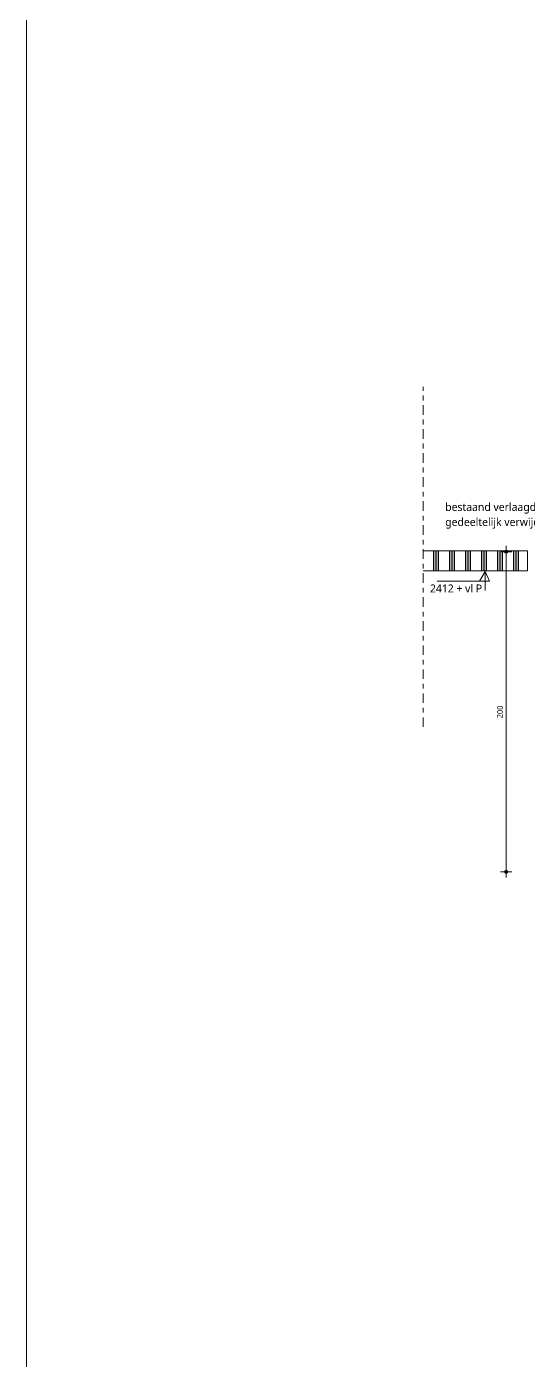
# Model space of a CAD drawing. Header units: millimetres. Extents: x 32900 to 38291, y -18988 to 4133.
# Drawn here: x 37280 to 37593, y -8305 to -7472 of the extents above; entities that cross this region are included whole.
import ezdxf

# ---------------------------------------------------------------- set-up
doc = ezdxf.new("R2010")
doc.units = ezdxf.units.MM
doc.linetypes.add('MV_center', pattern=[15, 6, -3, 3, -3])
for name, color, linetype, lineweight in [('A-ANNO-DIMS', 211, 'Continuous', 13), ('A-ANNO-DIMS-2', 211, 'Continuous', 13), ('A-DETL', 90, 'Continuous', 13), ('A-DETL-GENF', 92, 'Continuous', 18), ('A-DETL-THIN', 151, 'Continuous', 18), ('G-ANNO-TEXT', 231, 'Continuous', 13)]:
    doc.layers.add(name, color=color, linetype=linetype, lineweight=lineweight)
doc.styles.add('Segoe UI', font='segoeui.ttf', dxfattribs={"height": 5})
doc.styles.add('Segoe UI_2', font='segoeui.ttf', dxfattribs={"height": 3.6})
doc.dimstyles.new('1_8_mm', dxfattribs={"dimscale": 304.8, "dimtxt": 3.77051, "dimasz": 0.006562, "dimexe": 0.011811, "dimexo": 0.0625, "dimgap": 0.003281, "dimtad": 1, "dimdec": 0, "dimzin": 0, "dimdsep": 46, "dimtxsty": 'Segoe UI_2', "dimblk1": 'DOTBLANK', "dimblk2": 'DOTBLANK', "dimsah": 1, "dimcen": 0.09, "dimdle": 0.011811, "dimazin": 0, "dimtfac": 1, "dimtdec": 4, "dimtix": 1, "dimtmove": 0, "dimatfit": 3, "dimfxl": 0.011811, "dimfxlon": 1, "dimtvp": 1, "dimtfill": 1, "dimtolj": 1, "dimtzin": 0, "dimarcsym": 2})

# ---------------------------------------------------------------- blocks, each defined once
blk = doc.blocks.new('NLRS_00_DI_maskeer - Type 1-4234928-Details ziekenhuis Utiliteitsgebouw')
at = {"layer": 'A-DETL-GENF', "linetype": 'MV_center'}
blk.add_line((112.5, 0), (-100, 0), dxfattribs=at)
blk = doc.blocks.new('DIMBLOCK809-Details ziekenhuis Utiliteitsgebouw')
at = {"layer": 'A-ANNO-DIMS-2'}
for p, q in [((37579.34, -8003.87), (37579.34, -7796.67)), ((37579.34, -7800.27), (37575.74, -7800.27)), ((37579.34, -7800.27), (37582.94, -7800.27)), ((37579.34, -8000.27), (37575.74, -8000.27)), ((37579.34, -8000.27), (37582.94, -8000.27))]:
    blk.add_line(p, q, dxfattribs=at)
for centre in [(37579.34, -7800.27), (37579.34, -8000.27)]:
    blk.add_circle(centre, 1, dxfattribs=at)
at = {"layer": 'A-ANNO-DIMS-2', "color": 0, "insert": (37573.64, -7904.39), "char_height": 3.6, "width": 9.8719, "attachment_point": 1, "rotation": 90, "line_spacing_factor": 1.142579, "style": 'Segoe UI_2', "bg_fill": 3, "box_fill_scale": 1.25, "bg_fill_color": 9, "bg_fill_true_color": 13158600, "bg_fill_transparency": 0}
blk.add_mtext('200', dxfattribs=at)
blk = doc.blocks.new('_DotBlank')
at = {"color": 0, "linetype": 'ByBlock', "lineweight": -2}
blk.add_line((-0.5, 0), (-1, 0), dxfattribs=at)
blk.add_circle((0, 0), 0.5, dxfattribs=at)

msp = doc.modelspace()

# ---------------------------------------------------------------- hatches: boundary and pattern name
at = {"layer": 'A-DETL-GENF', "lineweight": 13}
h = msp.add_hatch(dxfattribs=at)
h.set_pattern_fill('FP_2', color=254, style=0, pattern_type=2)
h.set_pattern_definition([(90, (4, 0), (-10, 6e-16), []), (90, (5, 0), (-10, 6e-16), []), (90, (6, 0), (-10, 6e-16), []), (90, (7, 0), (-10, 6e-16), [])])
h.paths.add_polyline_path([(37592.62, -7812.27), (37592.62, -7799.77), (37527.41, -7799.77), (37527.41, -7812.27)])

# ---------------------------------------------------------------- linework, layer by layer
at = {"layer": 'A-DETL', "lineweight": 18}
for p, q in [((37279.51, 3651.86), (37279.51, -18988.14)), ((37566.12, -7812.72), (37562.71, -7818.62)), ((37566.12, -7812.72), (37566.12, -7824.52)), ((37566.12, -7812.72), (37568.87, -7818.62)), ((37568.87, -7818.62), (37536.12, -7818.62))]:
    msp.add_line(p, q, dxfattribs=at)
at = {"layer": 'A-DETL-THIN'}
for p, q in [((37592.62, -7799.77), (37527.41, -7799.77)), ((37592.62, -7812.27), (37592.62, -7799.77)), ((37527.41, -7812.27), (37592.62, -7812.27))]:
    msp.add_line(p, q, dxfattribs=at)

# ---------------------------------------------------------------- block references
at = {"layer": 'A-DETL-GENF', "linetype": 'MV_center', "rotation": 270}
msp.add_blockref('NLRS_00_DI_maskeer - Type 1-4234928-Details ziekenhuis Utiliteitsgebouw', (37527.41, -7797.27), dxfattribs=at)

# ---------------------------------------------------------------- texts
at = {"layer": 'G-ANNO-TEXT', "color": 39, "char_height": 5, "attachment_point": 1, "style": 'Segoe UI'}
for s, insert, width in [('bestaand verlaagd plafond', (37541.23, -7769.81), 100.0506), ('gedeeltelijk verwijderen en aanhelen', (37541.23, -7779.2), 137.2489), ('2412 + vl P', (37531.66, -7820.74), 42.4894)]:
    msp.add_mtext(s, dxfattribs=dict(at, insert=insert, width=width))

# ---------------------------------------------------------------- next in the draw order: dimensions: what is measured, and where the dimension line sits
at = {"layer": 'A-ANNO-DIMS'}
dim = msp.add_linear_dim(base=(37579.34, -7800.27), p1=(37582.94, -8000.27), p2=(37582.94, -7800.27), angle=90, dimstyle='1_8_mm', override={"dimpost": '<>', "dimfxl": 200}, dxfattribs=at)
dim.commit()
dim.dimension.update_dxf_attribs({"geometry": 'DIMBLOCK809-Details ziekenhuis Utiliteitsgebouw', "text_midpoint": (37576.48, -7900.27)})

doc.saveas('drawing.dxf')
